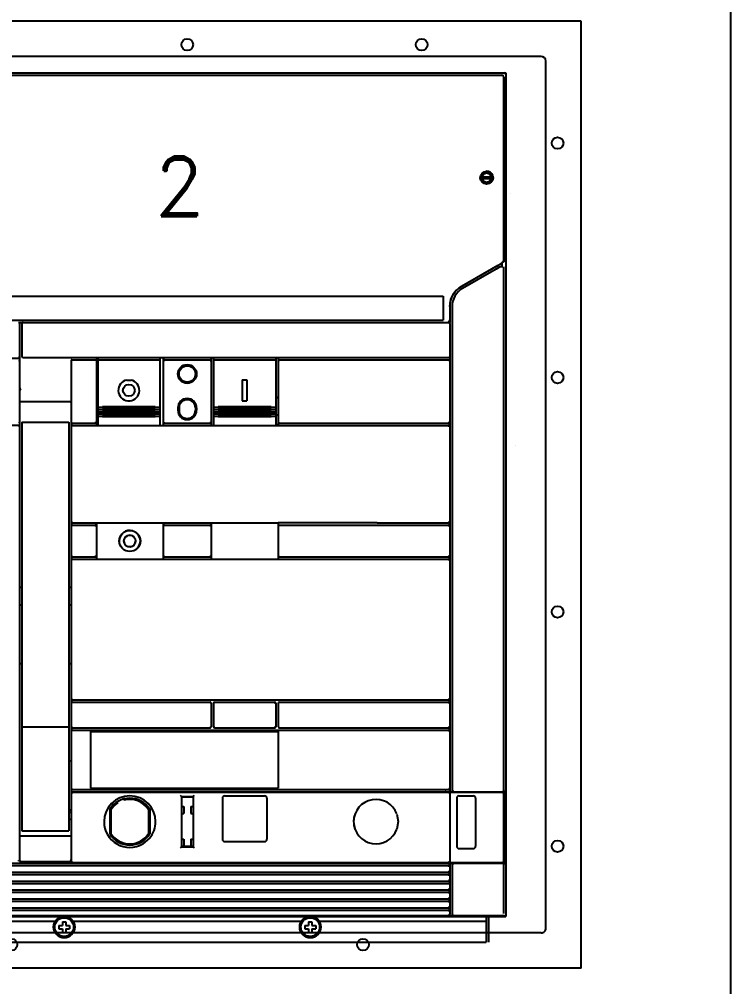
# Model space of a CAD drawing. Header units: inches. Extents: x 6 to 369, y -225 to 2.
# Drawn here: x 192.03 to 203.97, y -37.51 to -21.26 of the extents above; entities that cross this region are included whole.
import ezdxf
from ezdxf.enums import TextEntityAlignment as Align

# ---------------------------------------------------------------- set-up
doc = ezdxf.new("R2010")
doc.units = ezdxf.units.IN
doc.header["$MEASUREMENT"] = 0
doc.linetypes.add('DOT2', pattern=[0.125, 0, -0.125])
doc.linetypes.add('HIDDEN2', pattern=[0.1875, 0.125, -0.0625])
for name, color, linetype in [('Cabinet', 253, 'HIDDEN2'), ('CB_E3_W_HR_3P', 10, 'Continuous'), ('CB_E3_W_HR_3P_DOOR_CUTOUT_FLUSH&EXTENDED_NO-FLANGE', 255, 'Continuous'), ('CB_E3_W_HR_3P_DOOR_CUTOUT_FLUSH_FLANGED', 2, 'Continuous'), ('D', 3, 'Continuous')]:
    doc.layers.add(name, color=color, linetype=linetype)
doc.styles.add('ROMAND', font='ROMAND.shx')

# ---------------------------------------------------------------- blocks, each defined once
blk = doc.blocks.new('A$C065B1C50')
at = {"layer": 'CB_E3_W_HR_3P'}
for centre in [(3.465, 15.512), (7.402, 15.512), (11.339, 15.512), (0.768, 14.626), (1.181, 13.858), (13.622, 13.858), (1.181, 9.921), (13.622, 9.921), (1.181, 5.984), (13.622, 5.984), (1.181, 2.047), (13.622, 2.047), (0.768, 1.28), (4.449, 0.394), (10.354, 0.394)]:
    blk.add_circle(centre, 0.0984, dxfattribs=at)
at = {"layer": 'CB_E3_W_HR_3P_DOOR_CUTOUT_FLUSH&EXTENDED_NO-FLANGE'}
for p, q in [((13.346, 15.315), (1.457, 15.315)), ((1.378, 0.669), (1.378, 15.236)), ((13.425, 0.669), (13.425, 15.236)), ((13.346, 0.591), (1.457, 0.591))]:
    blk.add_line(p, q, dxfattribs=at)
for centre, start, end in [((1.457, 15.236), 89.9998, 180.0002), ((13.346, 15.236), 0, 90), ((1.457, 0.669), 179.9998, 270.0002), ((13.346, 0.669), 269.9998, 0.0002)]:
    blk.add_arc(centre, 0.0787, start, end, dxfattribs=at)
at = {"layer": 'CB_E3_W_HR_3P_DOOR_CUTOUT_FLUSH_FLANGED'}
for p, q in [((0, 0), (0, 15.906)), ((14.016, 15.906), (0, 15.906)), ((14.016, 0), (14.016, 15.906)), ((14.016, 0), (0, 0))]:
    blk.add_line(p, q, dxfattribs=at)

msp = doc.modelspace()

# ---------------------------------------------------------------- linework, layer by layer
at = {"layer": 'Cabinet', "color": 7, "linetype": 'DOT2'}
for p, q in [((189.49086, -22.16254), (200.19952, -22.16254)), ((189.49086, -22.16254), (200.19952, -22.16254)), ((200.19952, -22.16254), (200.19952, -22.16254)), ((200.19952, -22.16254), (200.19952, -36.33577))]:
    msp.add_line(p, q, dxfattribs=at)
at = {"layer": 'CB_E3_W_HR_3P', "color": 7}
for p, q in [((189.64409, -22.20191), (200.0463, -22.20191)), ((189.82551, -22.16254), (199.86488, -22.16254)), ((189.82551, -22.16254), (199.86488, -22.16254)), ((199.86488, -22.16254), (200.19952, -22.16254)), ((199.86488, -22.16254), (200.16803, -22.16254)), ((200.0463, -22.20191), (200.13158, -22.20191)), ((200.13067, -22.20327), (200.13231, -22.20327)), ((200.15913, -22.22947), (200.16015, -22.22947)), ((200.16015, -22.22947), (200.16015, -25.32462)), ((200.16318, -22.23412), (200.16318, -25.33878)), ((200.19952, -22.16254), (200.19952, -36.33577)), ((200.19952, -22.19403), (200.19952, -36.30428)), ((199.95127, -23.85545), (199.95181, -23.85545)), ((199.9725, -23.88498), (199.97369, -23.88498)), ((199.77067, -23.9086), (199.97877, -23.9086)), ((199.77067, -23.9401), (199.97877, -23.9401)), ((199.77579, -23.96372), (199.77694, -23.96372)), ((199.79772, -23.99325), (199.79817, -23.99325)), ((199.9506, -23.99325), (199.95079, -23.99325)), ((199.97214, -23.96372), (199.97273, -23.96372)), ((200.27826, -24.19289), (200.2783, -24.19289)), ((200.16238, -25.33925), (200.13233, -25.3566)), ((200.16015, -25.32462), (200.15913, -25.3252)), ((200.16355, -25.33857), (200.16238, -25.33925)), ((200.06008, -25.39831), (199.45149, -25.74968)), ((200.03445, -25.45857), (199.47118, -25.78377)), ((200.09351, -25.42447), (200.03445, -25.45857)), ((200.13233, -25.3566), (200.06008, -25.39831)), ((200.13233, -25.3566), (200.10075, -25.37483)), ((200.13233, -25.3566), (200.13233, -25.43326)), ((200.16015, -25.41927), (200.16015, -34.21468)), ((190.54401, -25.91451), (199.14637, -25.91451)), ((199.14637, -25.91451), (199.14637, -26.31608)), ((199.25464, -26.09063), (199.25464, -26.31608)), ((199.29401, -26.09063), (199.29401, -34.21963)), ((190.54401, -26.31608), (199.14637, -26.31608)), ((199.25464, -26.31608), (199.25464, -26.35546)), ((192.01055, -26.35545), (192.08929, -26.35545)), ((192.03023, -26.35546), (192.03023, -26.37514)), ((192.03023, -26.35546), (192.08929, -26.35546)), ((192.03023, -26.37514), (192.03023, -26.92632)), ((192.07522, -26.3654), (192.0696, -26.37514)), ((192.0696, -26.37514), (192.0696, -26.91451)), ((192.08883, -26.36221), (192.07522, -26.3654)), ((192.08929, -26.35546), (199.23496, -26.35546)), ((193.78185, -26.35545), (193.80443, -26.35545)), ((195.88597, -26.35545), (195.90854, -26.35545)), ((197.96694, -26.35545), (198.03461, -26.35545)), ((199.23496, -26.35546), (199.24504, -26.36122)), ((199.23496, -26.35546), (199.25464, -26.35546)), ((199.24504, -26.36122), (199.24858, -26.37514)), ((199.25464, -26.37514), (199.25464, -26.91451)), ((190.43968, -26.95388), (192.03023, -26.95388)), ((192.01055, -26.94601), (192.03023, -26.94601)), ((192.03023, -26.92632), (192.03023, -26.98538)), ((192.03023, -26.95388), (192.03023, -27.00506)), ((192.0696, -26.91451), (192.0696, -26.92632)), ((192.0696, -26.92632), (192.07522, -26.93261)), ((192.07522, -26.93261), (192.07944, -26.93617)), ((192.08929, -26.94601), (199.23496, -26.94601)), ((193.3196, -26.94601), (193.3196, -26.99325)), ((193.34322, -26.94601), (193.34322, -26.98538)), ((194.38653, -26.94601), (194.38653, -26.98538)), ((194.44165, -26.94601), (194.44165, -27.00506)), ((195.24874, -26.94601), (195.24874, -27.00506)), ((195.28811, -26.94601), (195.28811, -26.98538)), ((196.33141, -26.94601), (196.33141, -26.98538)), ((196.37078, -26.94601), (196.37078, -27.00506)), ((199.23496, -26.946), (199.23544, -26.946)), ((199.25464, -26.92396), (199.24911, -26.93255)), ((199.25464, -26.91451), (199.25464, -26.92632)), ((199.25464, -26.92632), (199.25464, -27.00506)), ((192.03023, -26.98538), (192.03023, -27.00506)), ((192.03023, -27.00506), (192.03023, -28.02868)), ((192.89637, -26.99325), (192.89637, -28.02868)), ((192.90425, -26.98538), (192.90617, -26.98538)), ((192.90617, -26.98538), (193.29971, -26.98538)), ((193.29971, -26.98538), (193.31173, -26.98538)), ((193.3196, -26.98538), (193.34322, -26.98538)), ((193.3196, -26.99325), (193.3196, -28.02868)), ((193.34322, -26.98538), (194.38653, -26.98538)), ((193.34322, -26.98538), (193.34322, -27.04292)), ((193.34322, -27.04292), (193.34322, -27.96177)), ((194.38653, -26.98538), (194.38653, -27.04292)), ((194.38653, -27.04292), (194.38653, -27.96177)), ((194.44165, -27.00506), (194.44165, -28.02868)), ((194.45147, -26.99114), (194.44648, -27.00506)), ((194.46133, -26.98538), (194.45147, -26.99114)), ((194.46133, -26.98538), (195.22905, -26.98538)), ((195.22905, -26.98538), (195.23891, -26.99114)), ((195.23891, -26.99114), (195.24203, -27.00506)), ((195.24874, -27.00506), (195.24874, -28.02868)), ((195.28811, -26.98538), (196.33141, -26.98538)), ((195.28811, -26.98538), (195.28811, -27.04292)), ((195.28811, -27.04292), (195.28811, -27.96177)), ((196.33141, -26.98538), (196.33141, -27.04292)), ((196.33141, -27.04292), (196.33141, -27.96177)), ((196.37078, -27.00506), (196.37078, -28.02868)), ((196.38071, -26.99114), (196.37561, -27.00506)), ((196.39047, -26.98538), (196.38071, -26.99114)), ((196.39047, -26.98538), (199.23496, -26.98538)), ((199.23496, -26.98538), (199.24504, -26.99114)), ((199.23496, -26.98538), (199.2352, -26.98538)), ((199.24504, -26.99114), (199.24858, -27.00506)), ((199.25464, -27.00506), (199.25464, -28.02868)), ((192.03023, -27.20978), (192.03023, -27.47094)), ((193.8281, -27.32388), (193.8288, -27.3272)), ((193.8288, -27.3272), (193.90095, -27.3272)), ((193.90165, -27.32388), (193.90095, -27.3272)), ((195.77039, -27.32002), (195.84913, -27.32002)), ((195.77039, -27.32002), (195.77039, -27.67436)), ((195.84913, -27.32002), (195.84913, -27.67436)), ((192.05025, -27.47093), (192.03023, -27.47093)), ((196.33141, -27.59562), (196.37078, -27.63379)), ((192.04992, -27.68222), (192.89637, -27.68222)), ((193.34322, -27.67436), (193.3196, -27.69726)), ((193.33338, -27.77955), (194.39637, -27.77955)), ((193.42196, -27.76878), (194.30779, -27.76878)), ((193.42196, -27.76878), (193.42196, -27.7897)), ((193.8452, -27.67044), (193.84489, -27.67322)), ((193.8452, -27.67044), (193.88455, -27.67044)), ((193.88455, -27.67044), (193.88487, -27.67322)), ((194.30779, -27.76878), (194.30779, -27.7897)), ((195.27826, -27.77955), (196.34126, -27.77955)), ((195.36685, -27.76878), (196.25267, -27.76878)), ((195.36685, -27.76878), (195.36685, -27.7897)), ((195.77039, -27.67436), (195.84913, -27.67436)), ((196.25267, -27.76878), (196.25267, -27.7897)), ((193.33338, -27.81766), (194.39637, -27.81766)), ((193.33338, -27.85525), (194.39637, -27.85525)), ((193.33338, -27.89224), (194.39637, -27.89224)), ((193.33338, -27.92857), (194.39637, -27.92857)), ((193.42196, -27.7897), (194.30779, -27.7897)), ((193.42196, -27.8067), (194.30779, -27.8067)), ((193.42196, -27.8067), (193.42196, -27.82787)), ((193.42196, -27.82787), (194.30779, -27.82787)), ((193.42196, -27.84411), (194.30779, -27.84411)), ((193.42196, -27.84411), (193.42196, -27.86457)), ((193.42196, -27.86457), (194.30779, -27.86457)), ((193.42196, -27.88095), (194.30779, -27.88095)), ((193.42196, -27.88095), (193.42196, -27.90117)), ((193.42196, -27.90117), (194.30779, -27.90117)), ((193.42196, -27.91716), (194.30779, -27.91716)), ((193.42196, -27.91716), (193.42196, -27.9378)), ((193.42196, -27.9378), (194.30779, -27.9378)), ((194.30779, -27.8067), (194.30779, -27.82787)), ((194.30779, -27.84411), (194.30779, -27.86457)), ((194.30779, -27.88095), (194.30779, -27.90117)), ((194.30779, -27.91716), (194.30779, -27.9378)), ((194.68771, -27.79247), (194.68771, -27.83184)), ((194.7074, -27.79247), (194.7074, -27.83184)), ((194.98299, -27.79247), (194.98299, -27.83184)), ((195.00267, -27.79247), (195.00267, -27.83184)), ((195.27826, -27.81766), (196.34126, -27.81766)), ((195.27826, -27.85525), (196.34126, -27.85525)), ((195.27826, -27.89224), (196.34126, -27.89224)), ((195.27826, -27.92857), (196.34126, -27.92857)), ((195.36685, -27.7897), (196.25267, -27.7897)), ((195.36685, -27.8067), (196.25267, -27.8067)), ((195.36685, -27.8067), (195.36685, -27.82788)), ((195.36685, -27.82788), (196.25267, -27.82788)), ((195.36685, -27.84411), (196.25267, -27.84411)), ((195.36685, -27.84411), (195.36685, -27.86457)), ((195.36685, -27.86457), (196.25267, -27.86457)), ((195.36685, -27.88095), (196.25267, -27.88095)), ((195.36685, -27.88095), (195.36685, -27.90117)), ((195.36685, -27.90117), (196.25267, -27.90117)), ((195.36685, -27.91716), (196.25267, -27.91716)), ((195.36685, -27.91716), (195.36685, -27.9378)), ((195.36685, -27.9378), (196.25267, -27.9378)), ((196.25267, -27.8067), (196.25267, -27.82788)), ((196.25267, -27.84411), (196.25267, -27.86457)), ((196.25267, -27.88095), (196.25267, -27.90117)), ((196.25267, -27.91716), (196.25267, -27.9378)), ((196.33141, -27.91058), (196.37078, -27.91058)), ((190.43968, -28.07986), (192.03023, -28.07986)), ((192.03023, -28.02868), (192.03023, -28.07986)), ((192.03023, -28.07986), (192.03023, -28.10743)), ((192.03023, -28.10743), (192.03023, -35.39089)), ((192.0696, -28.02864), (192.857, -28.02864)), ((192.0696, -28.02864), (192.0696, -28.06801)), ((192.0696, -28.06801), (192.0696, -33.14675)), ((192.857, -28.02864), (192.857, -28.06801)), ((192.857, -28.06801), (192.857, -33.14675)), ((192.89637, -28.02868), (192.89637, -28.03852)), ((192.89637, -28.03852), (192.89637, -28.10743)), ((192.90203, -28.09765), (192.89637, -28.10743)), ((192.89637, -28.10743), (192.89637, -29.70191)), ((192.91578, -28.09258), (192.90203, -28.09765)), ((192.90622, -28.04837), (193.29992, -28.04837)), ((192.91585, -28.08774), (192.91606, -28.08774)), ((192.91606, -28.08774), (199.23496, -28.08774)), ((193.31375, -28.03858), (193.29969, -28.04352)), ((193.3196, -28.02868), (193.31375, -28.03858)), ((193.3196, -27.98932), (193.34322, -27.98932)), ((193.3196, -28.02869), (193.3196, -28.08774)), ((193.34322, -27.96177), (193.34322, -28.01558)), ((193.34322, -28.01558), (193.34322, -28.08774)), ((194.38653, -27.96177), (194.38653, -28.01558)), ((194.38653, -28.01558), (194.38653, -28.08774)), ((194.44165, -28.02868), (194.44739, -28.03851)), ((194.44165, -28.02868), (194.44165, -28.08774)), ((194.44739, -28.03851), (194.46127, -28.04161)), ((194.46133, -28.04837), (195.22905, -28.04837)), ((195.24299, -28.03851), (195.22911, -28.04352)), ((195.24874, -28.02868), (195.24299, -28.03851)), ((195.24874, -28.02869), (195.24874, -28.08774)), ((195.28811, -27.96177), (195.28811, -28.01558)), ((195.28811, -28.01558), (195.28811, -28.08774)), ((196.33141, -27.96177), (196.33141, -28.01558)), ((196.33141, -28.01558), (196.33141, -28.08774)), ((196.33141, -28.06806), (196.37078, -28.06806)), ((196.37078, -28.02868), (196.37663, -28.03858)), ((196.37078, -28.02868), (196.37078, -28.08774)), ((196.37663, -28.03858), (196.39072, -28.04161)), ((196.39047, -28.04837), (199.23496, -28.04837)), ((199.23496, -28.04837), (199.23544, -28.04837)), ((199.23496, -28.08774), (199.23544, -28.08774)), ((199.23559, -28.09258), (199.24911, -28.09774)), ((199.24911, -28.03836), (199.23568, -28.04161)), ((199.25464, -28.02868), (199.24911, -28.03836)), ((199.24911, -28.09774), (199.25464, -28.10743)), ((199.25464, -28.02868), (199.25464, -28.10743)), ((199.25464, -28.10743), (199.25464, -29.70191)), ((200.357, -28.42238), (200.357, -28.42245)), ((192.89637, -29.70191), (192.89637, -29.78065)), ((192.89637, -29.70191), (192.90203, -29.71168)), ((192.90203, -29.71168), (192.91574, -29.71484)), ((192.91595, -29.7216), (192.91606, -29.7216)), ((192.91606, -29.7216), (193.3196, -29.72172)), ((193.3196, -29.72172), (193.3196, -29.78065)), ((193.3196, -29.7218), (194.35037, -29.7218)), ((193.78185, -29.7216), (195.24874, -29.72172)), ((194.44165, -29.72165), (194.44165, -29.78065)), ((195.24874, -29.72172), (195.24874, -29.78065)), ((195.24874, -29.7218), (196.37078, -29.7218)), ((198.03462, -29.7216), (196.37078, -29.72168)), ((196.37078, -29.72168), (196.37078, -29.78065)), ((198.03462, -29.7216), (199.23496, -29.7216)), ((199.23496, -29.7216), (199.23544, -29.7216)), ((199.24911, -29.71159), (199.23568, -29.71484)), ((199.25464, -29.70191), (199.24911, -29.71159)), ((199.25464, -29.70191), (199.25464, -29.78065)), ((192.90203, -29.77088), (192.89637, -29.78065)), ((192.89637, -29.78065), (192.89637, -30.27278)), ((192.91578, -29.76581), (192.90203, -29.77088)), ((192.91585, -29.76097), (192.91606, -29.76097)), ((192.91606, -29.76097), (193.29992, -29.76097)), ((192.93222, -29.76097), (192.95129, -29.76097)), ((193.29966, -29.76772), (193.31375, -29.77075)), ((193.31375, -29.77075), (193.3196, -29.78065)), ((193.3196, -29.78065), (193.3196, -30.27278)), ((194.44739, -29.77082), (194.44165, -29.78065)), ((194.44165, -29.78065), (194.44165, -30.27278)), ((194.46128, -29.76581), (194.44739, -29.77082)), ((194.46133, -29.76097), (195.22905, -29.76097)), ((195.22911, -29.76772), (195.24299, -29.77082)), ((195.24299, -29.77082), (195.24874, -29.78065)), ((195.24874, -29.78065), (195.24874, -30.27278)), ((196.37663, -29.77075), (196.37078, -29.78065)), ((196.37078, -29.78065), (196.37078, -30.27278)), ((196.39069, -29.76581), (196.37663, -29.77075)), ((196.39047, -29.76097), (199.23496, -29.76097)), ((199.23496, -29.76097), (199.23544, -29.76097)), ((199.23559, -29.76581), (199.24911, -29.77097)), ((199.24911, -29.77097), (199.25464, -29.78065)), ((199.25464, -29.78065), (199.25464, -30.27278)), ((194.00372, -29.90843), (194.00379, -29.90843)), ((192.89637, -30.27278), (192.89637, -30.35152)), ((192.89637, -30.27278), (192.90203, -30.28255)), ((192.90203, -30.34175), (192.89637, -30.35152)), ((192.89637, -30.35152), (192.89637, -32.67435)), ((192.90203, -30.28255), (192.91574, -30.28571)), ((192.91578, -30.33667), (192.90203, -30.34175)), ((192.91585, -30.33183), (192.91606, -30.33183)), ((192.91595, -30.29246), (192.91606, -30.29246)), ((192.91606, -30.29246), (193.29992, -30.29246)), ((192.91606, -30.33183), (193.3196, -30.33183)), ((193.31375, -30.28268), (193.29969, -30.28762)), ((193.3196, -30.27278), (193.31375, -30.28268)), ((193.3196, -30.27278), (193.3196, -30.33191)), ((193.3196, -30.33204), (194.44165, -30.33204)), ((194.44165, -30.27278), (194.44739, -30.2826)), ((194.44165, -30.27278), (194.44165, -30.33193)), ((194.44165, -30.33183), (195.24874, -30.33183)), ((194.44739, -30.2826), (194.46127, -30.28571)), ((194.46133, -30.29246), (195.22905, -30.29246)), ((195.24299, -30.2826), (195.22911, -30.28762)), ((195.24874, -30.27278), (195.24299, -30.2826)), ((195.24874, -30.27278), (195.24874, -30.33191)), ((195.24874, -30.33204), (196.37078, -30.33204)), ((196.37078, -30.27278), (196.37663, -30.28268)), ((196.37078, -30.27278), (196.37078, -30.33193)), ((196.37078, -30.33183), (199.23496, -30.33183)), ((196.37663, -30.28268), (196.39072, -30.28571)), ((196.39047, -30.29246), (199.23496, -30.29246)), ((197.66587, -30.33183), (198.03463, -30.33183)), ((199.23496, -30.29246), (199.23544, -30.29246)), ((199.23496, -30.33183), (199.23544, -30.33183)), ((199.23559, -30.33667), (199.24911, -30.34183)), ((199.24911, -30.28246), (199.23568, -30.28571)), ((199.25464, -30.27278), (199.24911, -30.28246)), ((199.24911, -30.34183), (199.25464, -30.35152)), ((199.25464, -30.27278), (199.25464, -30.35152)), ((199.25464, -30.35152), (199.25464, -32.67435)), ((192.04992, -30.80427), (192.0696, -30.80427)), ((192.857, -30.80427), (192.87669, -30.80427)), ((192.04992, -31.09955), (192.0696, -31.09955)), ((192.857, -31.09955), (192.87669, -31.09955)), ((192.03023, -32.0838), (192.04992, -32.0838)), ((192.04992, -32.0838), (192.0696, -32.0838)), ((192.857, -32.0838), (192.87669, -32.0838)), ((192.87669, -32.0838), (192.89637, -32.0838)), ((192.89637, -32.67435), (192.89637, -32.75309)), ((192.89637, -32.67435), (192.90203, -32.68412)), ((192.90203, -32.74332), (192.89637, -32.75309)), ((192.89637, -32.75309), (192.89637, -33.14679)), ((192.90203, -32.68412), (192.91574, -32.68728)), ((192.91578, -32.73825), (192.90203, -32.74332)), ((192.91585, -32.73341), (192.91606, -32.73341)), ((192.91595, -32.69404), (192.91606, -32.69404)), ((192.91606, -32.69404), (199.23496, -32.69404)), ((192.91606, -32.73341), (195.22905, -32.73341)), ((195.22911, -32.73825), (195.24299, -32.74326)), ((195.24299, -32.74326), (195.24874, -32.75309)), ((195.24874, -32.75309), (195.24874, -33.14679)), ((195.28811, -32.75309), (195.28811, -33.14679)), ((195.30785, -32.74304), (195.29795, -32.74325)), ((195.29795, -32.74325), (195.29962, -32.74485)), ((195.30785, -32.74304), (195.29962, -32.74485)), ((195.30779, -32.73341), (196.31173, -32.73341)), ((196.31189, -32.74304), (196.32015, -32.74487)), ((196.31189, -32.74304), (196.32157, -32.74325)), ((196.32015, -32.74487), (196.32194, -32.75309)), ((196.32157, -32.74325), (196.32194, -32.75309)), ((196.33141, -32.75309), (196.33141, -33.14679)), ((196.37663, -32.74319), (196.37078, -32.75309)), ((196.37078, -32.75309), (196.37078, -33.14679)), ((196.39069, -32.73825), (196.37663, -32.74319)), ((196.39047, -32.73341), (199.23496, -32.73341)), ((199.23496, -32.69404), (199.23544, -32.69404)), ((199.23496, -32.73341), (199.23544, -32.73341)), ((199.23559, -32.73825), (199.24911, -32.74341)), ((199.24911, -32.68403), (199.23568, -32.68728)), ((199.25464, -32.67435), (199.24911, -32.68403)), ((199.24911, -32.74341), (199.25464, -32.75309)), ((199.25464, -32.67435), (199.25464, -32.75309)), ((199.25464, -32.75309), (199.25464, -33.14679)), ((192.0696, -33.14675), (192.857, -33.14675)), ((192.0696, -33.14675), (192.0696, -34.2323)), ((192.857, -33.14675), (192.857, -34.2323)), ((192.89637, -33.14679), (192.89637, -33.22553)), ((192.89637, -33.14679), (192.90203, -33.15656)), ((195.24874, -33.14679), (195.24299, -33.15662)), ((196.32194, -33.14679), (196.32015, -33.15501)), ((196.32194, -33.14679), (196.32157, -33.15663)), ((196.37078, -33.14679), (196.37663, -33.15669)), ((199.25464, -33.14679), (199.24911, -33.15647)), ((199.25464, -33.14679), (199.25464, -33.22553)), ((192.90203, -33.21576), (192.89637, -33.22553)), ((192.89637, -33.22553), (192.89637, -34.18026)), ((192.90203, -33.15656), (192.91574, -33.15972)), ((192.91578, -33.21069), (192.90203, -33.21576)), ((192.91585, -33.20585), (192.91606, -33.20585)), ((192.91595, -33.16648), (192.91606, -33.16648)), ((192.91606, -33.16648), (195.22905, -33.16648)), ((192.91606, -33.20585), (193.22153, -33.20585)), ((193.22118, -33.22553), (193.22118, -34.18026)), ((193.22118, -33.22553), (196.37078, -33.22553)), ((193.22153, -33.20585), (196.37045, -33.20585)), ((195.24299, -33.15662), (195.22911, -33.15972)), ((195.29962, -33.15503), (195.29795, -33.15664)), ((195.29795, -33.15664), (195.30785, -33.15685)), ((195.29962, -33.15503), (195.30785, -33.15685)), ((195.30779, -33.16648), (196.31173, -33.16648)), ((196.32015, -33.15501), (196.31189, -33.15684)), ((196.32157, -33.15663), (196.31189, -33.15684)), ((196.37045, -33.20585), (199.23496, -33.20585)), ((196.37078, -33.22553), (196.37078, -34.18026)), ((196.37663, -33.15669), (196.39072, -33.15972)), ((196.39047, -33.16648), (199.23496, -33.16648)), ((199.23496, -33.16648), (199.23544, -33.16648)), ((199.23496, -33.20585), (199.23544, -33.20585)), ((199.23559, -33.21069), (199.24911, -33.21585)), ((199.24911, -33.15647), (199.23568, -33.15972)), ((199.24911, -33.21585), (199.25464, -33.22553)), ((199.25464, -33.22553), (199.25464, -34.18223)), ((192.857, -33.71761), (192.89637, -33.71761)), ((192.0696, -34.2323), (192.0696, -34.89747)), ((192.857, -34.2323), (192.857, -34.89747)), ((192.89637, -34.18026), (192.89637, -34.23931)), ((192.89637, -34.18026), (192.90285, -34.19486)), ((192.89637, -34.23931), (192.89637, -34.25112)), ((192.89637, -34.23931), (192.91564, -34.23931)), ((192.89637, -34.25112), (192.89637, -34.26884)), ((192.89637, -34.26884), (192.89637, -35.39089)), ((192.90611, -34.25492), (192.9012, -34.26884)), ((192.91606, -34.24915), (192.90611, -34.25492)), ((192.91564, -34.23931), (199.23592, -34.23931)), ((192.91594, -34.19994), (193.2215, -34.19994)), ((192.91606, -34.24915), (199.23496, -34.24915)), ((193.22118, -34.18026), (196.37078, -34.18026)), ((193.2215, -34.19994), (196.37048, -34.19994)), ((193.34913, -34.23931), (193.34913, -34.24915)), ((193.7822, -34.23931), (193.7822, -34.24915)), ((196.37048, -34.19994), (199.23505, -34.19994)), ((196.8137, -34.23931), (196.8137, -34.24915)), ((197.26645, -34.23931), (197.26645, -34.24915)), ((199.23496, -34.24915), (199.24504, -34.25492)), ((199.23496, -34.24915), (200.04198, -34.24915)), ((199.23505, -34.19994), (199.23693, -34.19994)), ((199.23592, -34.23931), (199.25464, -34.23931)), ((199.24504, -34.25492), (199.24858, -34.26884)), ((199.25464, -34.18223), (199.25464, -34.23931)), ((199.25464, -34.23931), (199.3137, -34.23931)), ((199.25464, -34.26884), (199.25464, -35.41057)), ((199.30078, -34.21963), (199.30385, -34.23355)), ((199.30385, -34.23355), (199.3137, -34.23931)), ((199.3137, -34.23931), (200.04429, -34.23931)), ((200.04198, -34.24915), (200.1404, -34.24915)), ((200.04204, -34.23931), (200.04204, -34.24915)), ((200.04429, -34.23931), (200.1427, -34.23931)), ((200.04656, -34.23931), (200.04656, -34.24915)), ((200.1427, -34.23931), (200.14501, -34.23931)), ((200.16009, -34.26884), (200.16009, -35.41057)), ((200.16238, -34.21963), (200.1647, -34.21963)), ((200.1647, -34.21963), (200.1647, -35.45978)), ((193.64965, -34.42632), (193.67891, -34.42632)), ((193.7822, -34.36545), (193.7822, -34.38045)), ((194.74677, -34.31805), (194.74677, -35.16451)), ((194.74677, -34.31805), (194.94362, -34.31805)), ((194.74677, -34.32789), (194.94362, -34.32789)), ((194.94362, -34.31805), (194.94362, -35.16451)), ((195.43574, -34.34758), (195.43574, -35.03656)), ((195.47511, -34.30821), (196.14441, -34.30821)), ((196.18378, -34.34758), (196.18378, -35.03656)), ((199.37275, -34.34758), (199.37275, -35.15467)), ((199.41212, -34.30821), (199.64834, -34.30821)), ((199.68771, -34.34758), (199.68771, -35.15467)), ((192.857, -34.54438), (192.89637, -34.54438)), ((192.857, -34.58375), (192.89637, -34.58375)), ((193.54598, -34.5339), (193.54598, -34.94868)), ((193.5637, -34.54268), (193.5637, -34.93989)), ((194.19755, -34.54268), (194.19755, -34.93989)), ((194.21527, -34.53389), (194.21527, -34.94869)), ((194.74677, -34.48537), (194.78614, -34.48537)), ((194.74677, -34.60348), (194.78614, -34.60348)), ((194.78614, -34.48537), (194.78614, -34.60348)), ((194.90425, -34.48537), (194.90425, -34.60348)), ((194.90425, -34.48537), (194.94362, -34.48537)), ((194.90425, -34.60348), (194.94362, -34.60348)), ((192.857, -34.70187), (192.89637, -34.70187)), ((198.3885, -34.74146), (198.36528, -34.86892)), ((198.36545, -34.6135), (198.3885, -34.74146)), ((192.0696, -34.89747), (192.857, -34.89747)), ((192.03023, -34.9775), (192.04992, -34.9775)), ((192.04992, -34.9775), (192.87669, -34.9775)), ((192.87669, -34.9775), (192.89637, -34.9775)), ((194.21191, -35.02023), (194.09716, -35.11636)), ((194.74677, -35.03656), (194.78614, -35.03656)), ((194.78614, -35.03656), (194.78614, -35.15467)), ((194.90425, -35.03656), (194.90425, -35.15467)), ((194.90425, -35.03656), (194.94362, -35.03656)), ((195.47511, -35.07593), (196.14441, -35.07593)), ((194.74677, -35.16451), (194.72706, -35.18419)), ((194.74677, -35.15467), (194.94362, -35.15467)), ((194.74677, -35.16451), (194.94362, -35.16451)), ((194.94362, -35.16451), (194.96333, -35.18419)), ((199.41212, -35.19404), (199.64834, -35.19404)), ((192.03023, -35.39089), (192.036, -35.39496)), ((192.036, -35.39496), (192.04007, -35.40073)), ((192.04401, -35.41057), (192.87669, -35.41057)), ((192.89637, -35.38618), (192.88653, -35.40073)), ((192.89637, -35.39089), (192.89637, -35.42041)), ((192.89637, -35.42041), (192.89637, -35.4401)), ((192.90283, -35.41057), (192.90611, -35.42449)), ((199.24981, -35.41057), (199.24504, -35.42449)), ((190.45543, -35.4401), (192.89637, -35.4401)), ((190.45543, -35.47947), (199.23496, -35.47947)), ((192.89637, -35.4401), (199.23592, -35.4401)), ((192.90611, -35.42449), (192.91606, -35.43026)), ((192.91606, -35.43026), (199.23496, -35.43026)), ((193.34913, -35.43026), (193.34913, -35.4401)), ((193.7822, -35.43026), (193.7822, -35.4401)), ((196.8137, -35.43026), (196.8137, -35.4401)), ((197.26645, -35.43026), (197.26645, -35.4401)), ((199.24504, -35.42449), (199.23496, -35.43026)), ((199.23496, -35.43026), (200.04198, -35.43026)), ((199.23496, -35.47947), (199.23544, -35.47947)), ((199.23559, -35.48431), (199.24911, -35.48947)), ((199.24911, -35.5797), (199.23568, -35.58295)), ((199.23592, -35.4401), (199.25464, -35.4401)), ((199.24911, -35.48947), (199.25464, -35.49915)), ((199.25464, -35.57002), (199.24911, -35.5797)), ((199.25464, -35.4401), (199.25464, -35.49915)), ((199.25464, -35.4401), (199.3137, -35.4401)), ((199.25464, -35.49915), (199.25464, -35.57002)), ((199.25464, -35.57002), (199.25464, -35.64876)), ((199.29401, -35.45978), (199.29401, -36.28689)), ((199.30385, -35.44587), (199.29884, -35.45978)), ((199.3137, -35.4401), (199.30385, -35.44587)), ((199.3137, -35.4401), (200.04429, -35.4401)), ((200.04198, -35.43026), (200.14041, -35.43026)), ((200.04204, -35.43026), (200.04204, -35.4401)), ((200.04429, -35.4401), (200.1427, -35.4401)), ((200.04656, -35.43026), (200.04656, -35.4401)), ((200.1427, -35.4401), (200.14501, -35.4401)), ((200.16015, -35.45978), (200.16015, -36.2875)), ((200.16238, -35.45978), (200.1647, -35.45978)), ((190.45543, -35.58971), (199.23496, -35.58971)), ((190.45543, -35.62908), (199.23496, -35.62908)), ((190.45543, -35.73931), (199.23496, -35.73931)), ((199.23496, -35.58971), (199.2352, -35.58971)), ((199.23496, -35.62908), (199.23544, -35.62908)), ((199.23496, -35.73931), (199.2352, -35.73931)), ((199.23559, -35.63392), (199.24911, -35.63908)), ((199.24911, -35.72931), (199.23568, -35.73256)), ((199.24911, -35.63908), (199.25464, -35.64876)), ((199.25464, -35.71963), (199.24911, -35.72931)), ((199.25464, -35.64876), (199.25464, -35.71963)), ((199.25464, -35.71963), (199.25464, -35.79837)), ((190.45543, -35.77868), (199.23496, -35.77868)), ((190.45543, -35.88892), (199.23496, -35.88892)), ((199.23496, -35.77868), (199.23544, -35.77868)), ((199.23496, -35.88892), (199.2352, -35.88892)), ((199.23559, -35.78352), (199.24911, -35.78869)), ((199.24911, -35.87892), (199.23568, -35.88216)), ((199.24911, -35.78869), (199.25464, -35.79837)), ((199.25464, -35.86923), (199.24911, -35.87892)), ((199.25464, -35.79837), (199.25464, -35.86923)), ((199.25464, -35.86923), (199.25464, -35.94797)), ((190.45543, -35.92829), (199.23496, -35.92829)), ((190.45543, -36.03852), (199.23496, -36.03852)), ((199.23496, -35.92829), (199.23544, -35.92829)), ((199.23496, -36.03852), (199.2352, -36.03852)), ((199.23559, -35.93313), (199.24911, -35.93829)), ((199.24911, -36.02852), (199.23568, -36.03177)), ((199.24911, -35.93829), (199.25464, -35.94797)), ((199.25464, -36.01884), (199.24911, -36.02852)), ((199.25464, -35.94797), (199.25464, -36.01884)), ((199.25464, -36.01884), (199.25464, -36.09758)), ((190.45543, -36.07789), (199.23496, -36.07789)), ((190.45543, -36.18813), (199.23496, -36.18813)), ((190.45543, -36.2275), (199.23496, -36.2275)), ((199.23496, -36.07789), (199.23544, -36.07789)), ((199.23496, -36.18813), (199.2352, -36.18813)), ((199.23496, -36.2275), (199.23544, -36.2275)), ((199.23559, -36.08274), (199.24911, -36.0879)), ((199.23559, -36.23234), (199.24911, -36.2375)), ((199.24911, -36.17813), (199.23568, -36.18138)), ((199.24911, -36.0879), (199.25464, -36.09758)), ((199.25464, -36.16845), (199.24911, -36.17813)), ((199.25464, -36.09758), (199.25464, -36.16845)), ((199.25464, -36.16845), (199.25464, -36.24719)), ((189.59913, -36.31608), (200.09126, -36.31608)), ((189.82551, -36.33577), (199.86488, -36.33577)), ((189.82551, -36.33577), (199.86488, -36.33577)), ((199.24501, -36.31205), (199.23496, -36.31786)), ((199.23496, -36.31786), (199.23496, -36.31863)), ((199.24858, -36.29817), (199.24501, -36.31205)), ((199.24911, -36.2375), (199.25464, -36.24719)), ((199.25464, -36.24719), (199.25464, -36.29817)), ((199.25464, -36.29817), (199.25464, -36.29886)), ((199.29401, -36.28689), (199.29401, -36.2987)), ((199.29401, -36.29636), (199.29978, -36.30501)), ((199.29401, -36.2987), (199.29401, -36.29886)), ((199.29978, -36.30501), (199.30385, -36.30855)), ((199.3137, -36.31839), (199.3137, -36.31863)), ((199.34828, -36.31812), (199.97511, -36.31812)), ((199.86488, -36.33577), (199.86488, -36.76884)), ((199.86488, -36.33577), (200.19952, -36.33577)), ((199.86488, -36.33577), (200.16803, -36.33577)), ((199.86488, -36.33577), (199.86488, -36.41451)), ((199.90425, -36.33577), (199.90425, -36.76884)), ((200.09126, -36.31608), (200.16015, -36.31608)), ((200.16015, -36.31608), (200.19952, -36.33577)), ((189.82551, -36.41451), (192.63096, -36.41451)), ((192.68771, -36.48538), (192.7507, -36.48538)), ((192.68771, -36.48538), (192.68771, -36.5405)), ((192.68771, -36.48538), (192.7507, -36.48538)), ((192.68771, -36.48538), (192.68771, -36.5405)), ((192.68771, -36.5405), (192.7507, -36.5405)), ((192.68771, -36.5405), (192.7507, -36.5405)), ((192.7507, -36.42239), (192.7507, -36.48538)), ((192.7507, -36.42239), (192.80582, -36.42239)), ((192.7507, -36.42239), (192.7507, -36.48538)), ((192.7507, -36.42239), (192.80582, -36.42239)), ((192.7507, -36.5405), (192.7507, -36.60349)), ((192.7507, -36.5405), (192.7507, -36.60349)), ((192.80582, -36.42239), (192.80582, -36.48538)), ((192.80582, -36.42239), (192.80582, -36.48538)), ((192.80582, -36.48538), (192.86881, -36.48538)), ((192.80582, -36.48538), (192.86881, -36.48538)), ((192.80582, -36.5405), (192.80582, -36.60349)), ((192.80582, -36.5405), (192.86881, -36.5405)), ((192.80582, -36.5405), (192.80582, -36.60349)), ((192.80582, -36.5405), (192.86881, -36.5405)), ((192.86881, -36.48538), (192.86881, -36.5405)), ((192.86881, -36.48538), (192.86881, -36.5405)), ((192.92557, -36.41451), (196.76482, -36.41451)), ((196.82157, -36.48538), (196.82157, -36.5405)), ((196.82157, -36.48538), (196.88456, -36.48538)), ((196.82157, -36.48538), (196.82157, -36.5405)), ((196.82157, -36.48538), (196.88456, -36.48538)), ((196.82157, -36.5405), (196.88456, -36.5405)), ((196.82157, -36.5405), (196.88456, -36.5405)), ((196.88456, -36.42239), (196.88456, -36.48538)), ((196.88456, -36.42239), (196.93968, -36.42239)), ((196.88456, -36.42239), (196.88456, -36.48538)), ((196.88456, -36.42239), (196.93968, -36.42239)), ((196.88456, -36.5405), (196.88456, -36.60349)), ((196.88456, -36.5405), (196.88456, -36.60349)), ((196.93968, -36.42239), (196.93968, -36.48538)), ((196.93968, -36.42239), (196.93968, -36.48538)), ((196.93968, -36.48538), (197.00267, -36.48538)), ((196.93968, -36.48538), (197.00267, -36.48538)), ((196.93968, -36.5405), (197.00267, -36.5405)), ((196.93968, -36.5405), (196.93968, -36.60349)), ((196.93968, -36.5405), (197.00267, -36.5405)), ((196.93968, -36.5405), (196.93968, -36.60349)), ((197.00267, -36.48538), (197.00267, -36.5405)), ((197.00267, -36.48538), (197.00267, -36.5405)), ((197.05943, -36.41451), (199.86488, -36.41451)), ((199.86488, -36.41451), (199.86488, -36.76884)), ((192.7507, -36.60349), (192.80582, -36.60349)), ((192.7507, -36.60349), (192.80582, -36.60349)), ((196.88456, -36.60349), (196.93968, -36.60349)), ((196.88456, -36.60349), (196.93968, -36.60349)), ((199.86488, -36.6901), (199.86488, -36.76884)), ((189.82551, -36.76884), (199.86488, -36.76884)), ((189.82551, -36.76884), (199.86488, -36.76884)), ((192.42415, -36.76884), (197.26623, -36.76884)), ((197.85722, -36.76884), (199.86488, -36.76884))]:
    msp.add_line(p, q, dxfattribs=at)
for points in [[(200.15913, -22.22947), (200.15106, -22.20998), (200.13158, -22.20191)], [(200.19952, -22.19403), (200.1903, -22.17176), (200.16803, -22.16254)], [(200.14536, -25.34907), (200.15913, -25.3252)], [(200.13233, -25.43326), (200.12524, -25.42071), (200.10672, -25.41899), (200.09351, -25.42447)], [(199.25464, -26.09062), (199.27413, -25.9726), (199.31407, -25.88873), (199.34572, -25.84108)], [(192.04991, -27.47094), (192.03691, -27.48034), (192.03023, -27.50586)], [(192.87669, -27.70191), (192.89637, -27.68222)], [(193.92938, -29.85654), (193.88906, -29.8499), (193.84829, -29.85268), (193.80924, -29.86472), (193.77399, -29.88539), (193.74441, -29.91358), (193.72208, -29.9478), (193.70818, -29.98623), (193.70346, -30.02682)], [(194.05779, -30.02679), (194.05176, -29.98105), (194.03413, -29.93841), (194.00608, -29.90177), (193.96953, -29.87362)], [(193.70346, -30.02688), (193.70407, -30.04151)], [(193.78255, -30.0352), (193.79273, -30.07117), (193.81559, -30.10074), (193.84783, -30.11966), (193.8848, -30.1252), (193.92116, -30.11655), (193.95168, -30.09497), (193.97195, -30.06356), (193.97905, -30.02686)], [(193.95955, -29.96805), (193.92449, -29.93875), (193.87997, -29.92844), (193.8356, -29.93934), (193.80093, -29.9691)], [(193.9692, -30.1803), (194.00589, -30.15215), (194.03405, -30.11546), (194.05175, -30.07274), (194.05779, -30.02688)], [(200.1427, -34.23931), (200.15662, -34.23355), (200.16238, -34.21963)], [(200.14501, -34.23931), (200.15893, -34.23355), (200.1647, -34.21963)], [(192.04401, -35.41057), (192.01724, -35.39797), (192.00993, -35.39089)], [(200.16238, -35.45978), (200.15662, -35.44587), (200.1427, -35.4401)], [(200.1647, -35.45978), (200.15893, -35.44587), (200.14501, -35.4401)], [(190.88724, -36.31752), (198.80314, -36.31752)], [(199.25102, -36.30955), (199.25464, -36.29817)], [(199.29401, -36.2987), (199.29491, -36.30457)], [(199.29978, -36.31262), (199.3137, -36.31839)], [(200.04429, -36.31812), (200.13511, -36.31803), (200.14923, -36.31322)], [(200.16803, -36.33577), (200.1903, -36.32654), (200.19952, -36.30428)]]:
    msp.add_lwpolyline(points, dxfattribs=at)
for centre, radius in [((199.87472, -23.92435), 0.10827), ((199.87472, -23.92435), 0.10827), ((199.87472, -23.92435), 0.07874), ((194.84519, -27.22159), 0.15748), ((194.84519, -27.2215), 0.13791), ((193.86488, -27.49719), 0.09843), ((193.88063, -30.02688), 0.17716), ((193.88063, -30.0269), 0.09842), ((192.77826, -36.51294), 0.17716), ((192.77826, -36.51294), 0.15748), ((192.77826, -36.51294), 0.15748), ((196.91212, -36.51294), 0.17716), ((196.91212, -36.51294), 0.15748), ((196.91212, -36.51294), 0.15748)]:
    msp.add_circle(centre, radius, dxfattribs=at)
for centre, radius, start, end in [((199.87472, -23.92435), 0.08858, 10.240932, 169.759068), ((199.87472, -23.92435), 0.10827, 308.156592, 90), ((199.87472, -23.92435), 0.08858, 190.239121, 349.760879), ((199.64834, -26.09063), 0.3937, 120, 179.998371), ((199.64834, -26.09063), 0.3937, 120.000055, 180.000007), ((199.64834, -26.09063), 0.35433, 120.000089, 179.999911), ((199.21527, -26.31608), 0.03937, 270.006364, 359.993514), ((192.01055, -26.37514), 0.01969, 0, 40.296039), ((192.08929, -26.37514), 0.01969, 160.020005, 179.999624), ((192.08929, -26.37514), 0.01969, 90.001535, 136.009886), ((199.23496, -26.37514), 0.01969, 0, 35.137428), ((192.01055, -26.92632), 0.01969, 327.387129, 0.000561), ((192.08929, -26.92632), 0.01968, 180.002339, 262.297398), ((199.23496, -26.92632), 0.01969, 270, 315), ((199.23496, -26.92632), 0.01969, 271.403273, 321.953967), ((199.23496, -26.92632), 0.01969, 343.233, 359.992047), ((192.01055, -27.00506), 0.01968, 359.995645, 47.540909), ((192.90425, -26.99325), 0.00787, 89.999439, 180.000561), ((193.31175, -26.99323), 0.00785, 359.82504, 90.173975), ((194.46133, -27.00506), 0.01968, 138.744341, 180.004332), ((194.46133, -27.00506), 0.01968, 89.996791, 110.367321), ((195.22905, -27.00506), 0.01968, 69.632679, 90.003209), ((195.22905, -27.00506), 0.01968, 359.995668, 45.586705), ((196.39047, -27.00506), 0.01969, 137.993051, 179.998499), ((196.39047, -27.00506), 0.01969, 90.000438, 110.598539), ((199.23496, -27.00506), 0.01969, 88.361245, 89.297316), ((199.23496, -27.00506), 0.01969, 0.007951, 35.673503), ((193.86488, -27.49719), 0.17717, 101.980757, 263.521002), ((193.86488, -27.49719), 0.17717, 276.478998, 78.019243), ((192.04992, -27.70191), 0.01969, 90, 180), ((194.84519, -27.79247), 0.15748, 0, 180), ((194.84519, -27.79247), 0.1378, 0, 180), ((194.84519, -27.83184), 0.15748, 180, 0), ((194.84519, -27.83184), 0.1378, 180, 0), ((192.01055, -28.10743), 0.01969, 0.000777, 46.104957), ((192.01055, -28.02868), 0.01969, 319.561533, 359.998981), ((192.90622, -28.03852), 0.00984, 180, 270), ((192.91606, -28.10743), 0.01969, 90.618167, 122.527694), ((192.91606, -28.10743), 0.01969, 89.999439, 121.671173), ((193.29992, -28.02868), 0.01968, 269.999551, 310.845587), ((194.46133, -28.02868), 0.01968, 225.591176, 270.000458), ((195.22905, -28.02868), 0.01968, 269.999542, 310.804721), ((196.39047, -28.02868), 0.01968, 225.70895, 270.000449), ((199.23496, -28.02868), 0.01969, 270, 308.2502), ((199.23496, -28.10743), 0.01969, 58.720047, 90.000561), ((199.23496, -28.02868), 0.01969, 271.403445, 309.583259), ((199.23496, -28.10743), 0.01969, 56.728143, 88.596745), ((192.91606, -29.70191), 0.01969, 231.436694, 269.689792), ((192.91606, -29.70191), 0.01969, 231.722152, 270), ((199.23496, -29.70191), 0.01969, 270, 308.2502), ((199.23496, -29.70191), 0.01969, 271.403255, 309.577794), ((192.91606, -29.78065), 0.01969, 90.618568, 122.528152), ((192.91606, -29.78065), 0.01969, 89.999439, 121.671172), ((193.29992, -29.78065), 0.01969, 44.520521, 89.999569), ((194.46133, -29.78065), 0.01968, 89.996791, 132.536872), ((195.22905, -29.78065), 0.01968, 44.361685, 90.003209), ((196.39047, -29.78065), 0.01968, 89.996796, 132.535609), ((199.23496, -29.78065), 0.01969, 58.720046, 90.000561), ((199.23496, -29.78065), 0.01969, 56.728155, 88.596756), ((192.91606, -30.27277), 0.01969, 231.43626, 269.689391), ((192.91606, -30.27278), 0.01969, 231.722152, 270), ((192.91606, -30.35152), 0.01969, 90.618167, 122.527694), ((192.91606, -30.35152), 0.01969, 89.999439, 121.671172), ((193.29992, -30.27278), 0.01968, 269.996796, 312.535609), ((194.46133, -30.27278), 0.01968, 224.361685, 270.003209), ((195.22905, -30.27278), 0.01968, 269.996791, 312.536872), ((196.39047, -30.27278), 0.01969, 224.52052, 269.999569), ((199.23496, -30.27278), 0.01969, 270, 308.2502), ((199.23496, -30.35152), 0.01969, 58.720047, 90.000561), ((199.23496, -30.27277), 0.01969, 271.403244, 309.577784), ((199.23496, -30.35152), 0.01969, 56.728154, 88.596755), ((192.91606, -32.67435), 0.01969, 231.436693, 269.689791), ((192.91606, -32.67435), 0.01969, 231.722152, 270), ((192.91606, -32.75309), 0.01969, 90.618167, 122.527694), ((192.91606, -32.75309), 0.01969, 89.999439, 121.671172), ((195.22905, -32.75309), 0.01969, 47.470075, 89.999283), ((195.30779, -32.75309), 0.01969, 90, 179.998178), ((196.31173, -32.75309), 0.01969, 359.999439, 89.997323), ((196.39047, -32.75309), 0.01969, 90.000719, 132.534925), ((199.23496, -32.67435), 0.01969, 270, 308.2502), ((199.23496, -32.75309), 0.01969, 58.720046, 90.000561), ((199.23496, -32.67435), 0.01969, 271.403255, 309.577794), ((199.23496, -32.75309), 0.01969, 56.728154, 88.596756), ((195.30779, -33.14679), 0.01969, 180.001218, 270), ((196.31173, -33.14679), 0.01969, 270.000719, 0), ((192.91606, -33.14679), 0.01969, 231.43626, 269.689391), ((192.91606, -33.14679), 0.01969, 231.722152, 270), ((192.91606, -33.22554), 0.01969, 90.618167, 122.527694), ((192.91606, -33.22553), 0.01969, 89.999439, 121.671172), ((195.22905, -33.14679), 0.01969, 270.000717, 315.632668), ((196.39047, -33.14679), 0.01969, 224.519524, 269.999277), ((199.23496, -33.14679), 0.01969, 270, 308.2502), ((199.23496, -33.22553), 0.01969, 58.720046, 90.000561), ((199.23496, -33.14679), 0.01969, 271.403244, 309.577784), ((199.23496, -33.22554), 0.01969, 56.728143, 88.596745), ((192.91606, -34.26884), 0.01969, 148.619606, 180.000561), ((192.91606, -34.18026), 0.01969, 227.870292, 269.660669), ((199.18771, -34.25112), 0.01181, 89.999439, 168.690586), ((199.23693, -34.18223), 0.01772, 269.999439, 0.000561), ((199.23496, -34.26884), 0.01969, 0, 35.137397), ((199.3137, -34.21963), 0.01969, 180, 224.280814), ((199.3137, -34.21963), 0.01969, 253.087078, 269.999999), ((200.14041, -34.26884), 0.01969, 0, 90.002693), ((193.88063, -34.7413), 0.43307, 0, 180), ((193.88063, -34.7413), 0.3937, 31.791316, 148.210177), ((193.88063, -34.74128), 0.37402, 122.636898, 147.926588), ((193.88063, -34.74128), 0.37402, 32.073412, 105.257523), ((197.92134, -31.11861), 4.50714, 224.869448, 225.223575), ((191.71727, -31.06676), 4.58041, 314.7794, 315.127862), ((195.47512, -34.34758), 0.03937, 90.005135, 179.994865), ((196.1444, -34.34758), 0.03937, 0.005134, 89.994864), ((198.01448, -34.74128), 0.37402, 20.00525, 179.911714), ((199.41213, -34.34758), 0.03937, 90.005133, 179.994867), ((199.64834, -34.34758), 0.03937, 0.005221, 89.994779), ((193.88063, -34.7413), 0.43307, 180, 300.000008), ((193.88063, -34.7413), 0.43307, 320.000034, 0), ((198.01448, -34.74129), 0.37402, 159.998922, 179.999075), ((198.01449, -34.74128), 0.37402, 179.999614, 199.999561), ((198.01448, -34.74129), 0.37402, 180.130798, 340.006163), ((193.88063, -34.7413), 0.3937, 211.785345, 328.213162), ((193.88063, -34.74128), 0.37402, 212.073412, 327.926588), ((195.47512, -35.03655), 0.03937, 180.005135, 269.994864), ((196.1444, -35.03655), 0.03937, 270.005137, 359.994867), ((199.41213, -35.15466), 0.03937, 180.005226, 269.994774), ((199.64834, -35.15466), 0.03937, 270.00513, 359.99487), ((192.04992, -35.39089), 0.01969, 180, 270), ((192.87669, -35.39089), 0.01968, 269.993562, 0.007109), ((192.91606, -35.41057), 0.01969, 180, 216.932202), ((199.23496, -35.41057), 0.01969, 329.214513, 0.000561), ((200.14041, -35.41057), 0.01969, 269.999443, 0.000561), ((199.18771, -35.42829), 0.01181, 191.309414, 270.000561), ((199.23496, -35.49915), 0.01969, 58.720047, 90.000561), ((199.23496, -35.57002), 0.01969, 270, 308.2502), ((199.23496, -35.57002), 0.01969, 270.702683, 308.917843), ((199.23496, -35.49916), 0.01969, 56.728144, 88.596746), ((199.3137, -35.45978), 0.01969, 140.681267, 180), ((199.3137, -35.45978), 0.01969, 90, 106.912925), ((199.23496, -35.64876), 0.01969, 58.720047, 90.000561), ((199.23496, -35.71963), 0.01969, 270, 308.2502), ((199.23496, -35.71962), 0.01969, 270.702683, 308.917843), ((199.23496, -35.64876), 0.01969, 56.728144, 88.596746), ((199.23496, -35.79837), 0.01969, 58.720047, 90.000561), ((199.23496, -35.86923), 0.01969, 270, 308.2502), ((199.23496, -35.86923), 0.01969, 270.702683, 308.917843), ((199.23496, -35.79837), 0.01969, 56.728144, 88.596746), ((199.23496, -35.94797), 0.01969, 58.720047, 90.000561), ((199.23496, -36.01884), 0.01969, 270, 308.250199), ((199.23496, -36.01884), 0.01969, 270.702683, 308.917843), ((199.23496, -35.94798), 0.01969, 56.728144, 88.596746), ((199.23496, -36.09758), 0.01969, 58.720047, 90.000561), ((199.23496, -36.16845), 0.01969, 270, 308.2502), ((199.23496, -36.24719), 0.01969, 58.720047, 90.000561), ((199.23496, -36.16844), 0.01969, 270.702683, 308.917844), ((199.23496, -36.09758), 0.01969, 56.728144, 88.596746), ((199.23496, -36.24719), 0.01969, 56.728144, 88.596746), ((192.77826, -36.51294), 0.17717, 90.106718, 146.249376), ((192.77826, -36.51294), 0.17717, 90.046803, 102.998717), ((192.77826, -36.51294), 0.17717, 33.750624, 90.106718), ((196.91212, -36.51294), 0.17717, 90.213537, 146.249376), ((196.91212, -36.51294), 0.17717, 90.096171, 108.013789), ((196.91212, -36.51294), 0.17717, 33.750624, 90.213537), ((199.23475, -36.29874), 0.01989, 270.593583, 276.356354), ((199.23475, -36.29874), 0.01989, 323.260859, 359.656885), ((199.3139, -36.29874), 0.01989, 180.343115, 199.215174), ((199.3139, -36.29874), 0.01989, 216.712313, 269.406421), ((192.77826, -36.51294), 0.17717, 146.249376, 180), ((192.77826, -36.51294), 0.17717, 180, 0), ((192.77826, -36.51294), 0.17717, 0, 33.750624), ((196.91212, -36.51294), 0.17717, 146.249376, 180), ((196.91212, -36.51294), 0.17717, 180, 0), ((196.91212, -36.51294), 0.17717, 0, 33.750624)]:
    msp.add_arc(centre, radius, start, end, dxfattribs=at)
at = {"layer": 'D', "color": 7}
msp.add_line((203.97303, -12.62335), (203.97303, -101.37568), dxfattribs=at)

# ---------------------------------------------------------------- block references
at = {"layer": 'Cabinet', "color": 7, "linetype": 'DOT2'}
msp.add_blockref('A$C065B1C50', (187.44362, -37.20191), dxfattribs=at)

# ---------------------------------------------------------------- texts
at = {"layer": 'D', "color": 7, "style": 'ROMAND'}
msp.add_text('2', height=1, dxfattribs=at).set_placement((194.70936, -24.57104), align=Align.CENTER)

doc.saveas('drawing.dxf')
